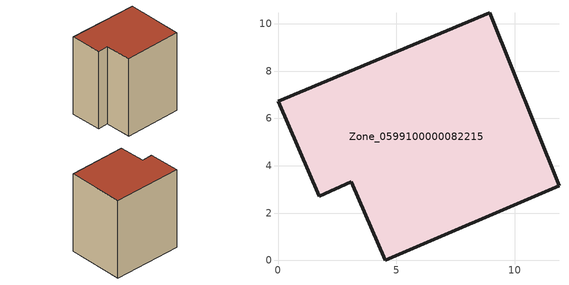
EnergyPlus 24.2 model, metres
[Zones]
Zone_0599100000082215
 floor ground (C_G): 3.1,3.32 1.74,2.71 0,6.73 8.96,10.47 11.88,3.16 4.54,0 z0
 wall outside (C_F): 8.96,10.47 0,6.73 1.74,2.71 3.1,3.32 4.54,0 11.88,3.16 8.96,10.47 z0:11.04
 roof outside (C_R): 4.54,0 11.88,3.16 8.96,10.47 0,6.73 1.74,2.71 3.1,3.32 z11.04
[BUILDING]
Pand.0599100000082215: North Axis=0; Terrain=City; Loads Convergence Tolerance Value=0.04; Temperature Convergence Tolerance Value=0.4; Solar Distribution=FullExterior; Maximum Number of Warmup Days=25; Minimum Number of Warmup Days=1
[Site:Location]
Rotterdam.The.Hague.AP_ZH_NLD Design_Conditions: Latitude=51.96; Longitude=4.45; Time Zone=1; Elevation=-4.5
[SITE:GROUNDTEMPERATURE:BUILDINGSURFACE]
18, 18, 18, 18, 18, 18, 18, 18, 18, 18, 18, 18
[MATERIAL] Thermal Absorptance=0.9; Solar Absorptance=0.7; Visible Absorptance=0.7
Name | Roughness | Thickness | Conductivity | Density | Specific Heat
G.TI.1946 | MediumSmooth | 0.15 | 1 | 540 | 1210
F.TI.1946 | Rough | 0.3 | 0.857143 | 1920 | 840
R.TI.1946 | MediumRough | 0.2 | 0.1 | 1500 | 1000
[CONSTRUCTION]
C_G: G.TI.1946
C_F: F.TI.1946
C_R: R.TI.1946
[ZONE]
Zone_0599100000082215: Type=1; Multiplier=1; Ceiling Height=Autocalculate; Volume=Autocalculate; Floor Area=autocalculate; Part of Total Floor Area=Yes
[ZONEINFILTRATION:DESIGNFLOWRATE]
Infil_Zone_0599100000082215: Zone or ZoneList or Space or SpaceList=Zone_0599100000082215; Schedule=AlwaysOn; Design Flow Rate Calculation Method=Flow/Area; Flow Rate per Floor Area=0.003; Constant Term Coefficient=1; Temperature Term Coefficient=0; Velocity Term Coefficient=0; Velocity Squared Term Coefficient=0
[HVACTEMPLATE:ZONE:IDEALLOADSAIRSYSTEM]
Zone_0599100000082215: Maximum Heating Supply Air Temperature=50; Minimum Cooling Supply Air Temperature=13; Maximum Heating Supply Air Humidity Ratio=0.0156; Minimum Cooling Supply Air Humidity Ratio=0.0077; Heating Limit=NoLimit; Cooling Limit=NoLimit; Dehumidification Control Type=ConstantSensibleHeatRatio; Cooling Sensible Heat Ratio=0.7; Dehumidification Setpoint=60; Humidification Control Type=None; Humidification Setpoint=30; Outdoor Air Method=None; Outdoor Air Flow Rate per Person=0.00944; Outdoor Air Flow Rate per Zone Floor Area=0; Outdoor Air Flow Rate per Zone=0; Demand Controlled Ventilation Type=None; Outdoor Air Economizer Type=NoEconomizer; Heat Recovery Type=None; Sensible Heat Recovery Effectiveness=0.7; Latent Heat Recovery Effectiveness=0.65
[ZONECONTROL:THERMOSTAT]
ThermostatControl_Zone_0599100000082215: Zone or ZoneList=Zone_0599100000082215; Control Type Schedule=DualSetpointControlType; Control 1=Thermostat_Zone_0599100000082215; Temperature Difference Between Cutout And Setpoint=0
[THERMOSTATSETPOINT:DUALSETPOINT]
Thermostat_Zone_0599100000082215: Heating Setpoint Temperature Schedule=HeatingSetpoint_Zone_0599100000082215; Cooling Setpoint Temperature Schedule=CoolingSetpoint_Zone_0599100000082215
[SCHEDULE:COMPACT]
HeatingSetpoint_Zone_0599100000082215: Through: 12/31, For: AllDays, Until: 24:00, 21
CoolingSetpoint_Zone_0599100000082215: Through: 12/31, For: AllDays, Until: 24:00, 24
DualSetpointControlType: Through: 12/31, For: AllDays, Until: 24:00, 4
AlwaysOn: Through: 12/31, For: AllDays, Until: 24:00, 1
